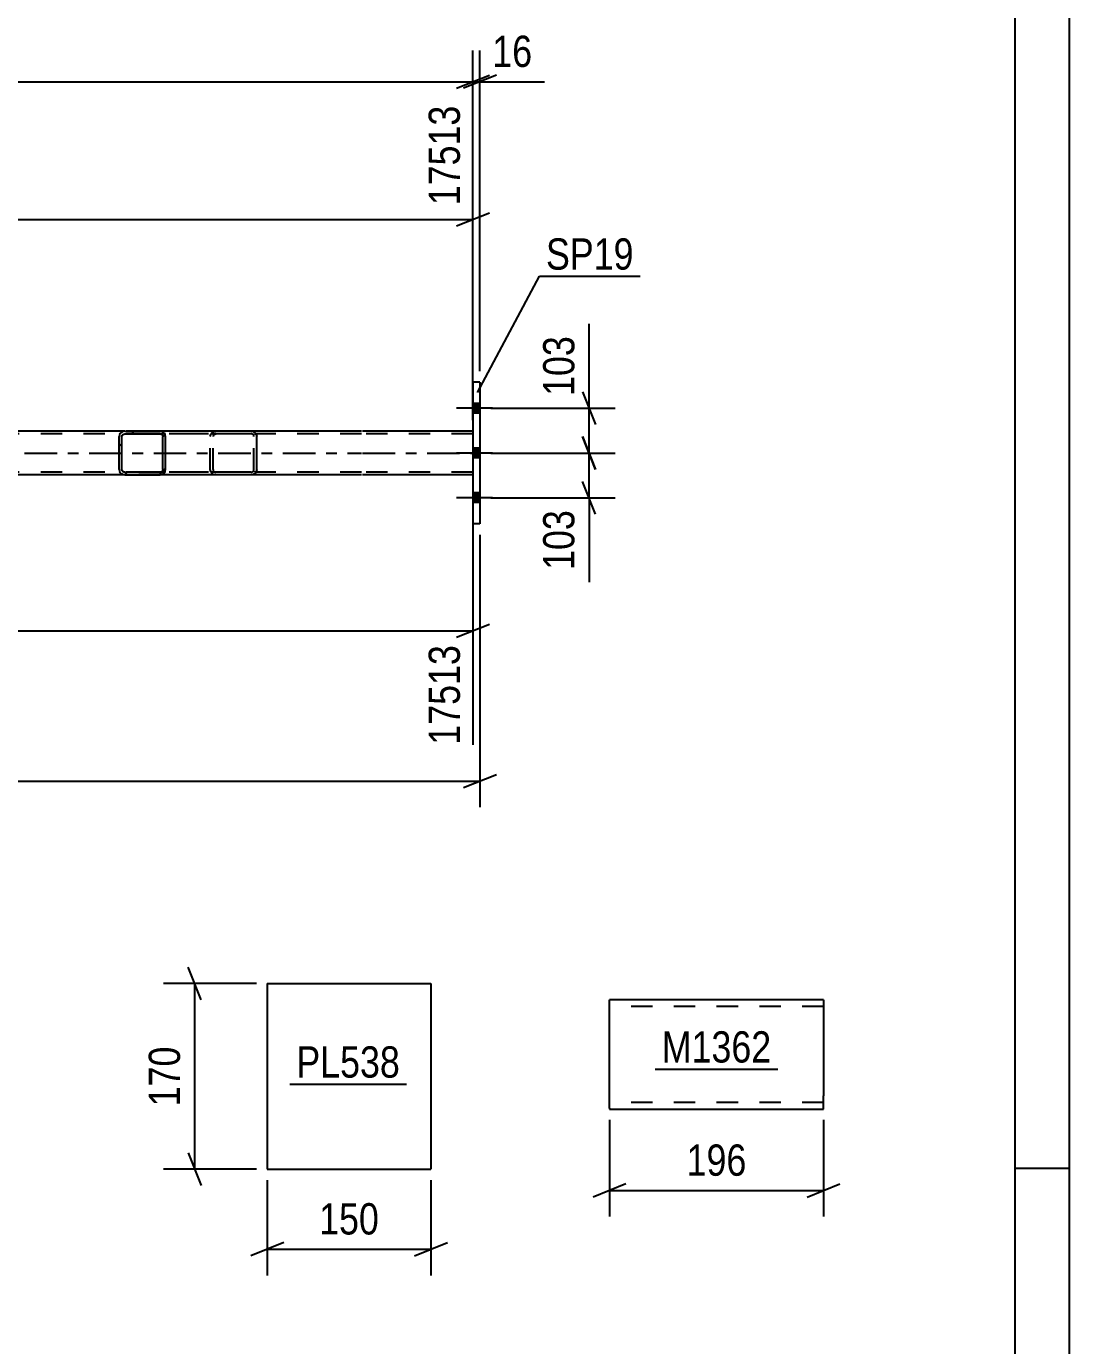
# Model space of a CAD drawing. Header units: millimetres. Extents: x 0 to 841, y 0 to 594.
# Drawn here: x 745.4 to 841, y 132.8 to 253.6 of the extents above; entities that cross this region are included whole.
import ezdxf

# ---------------------------------------------------------------- set-up
doc = ezdxf.new("R2010")
doc.units = ezdxf.units.MM
doc.linetypes.add('DXK_LINE_DOT2', pattern=[3.9198, 1.9599, -1.9599])
doc.linetypes.add('DXK_LINE_DOT3', pattern=[5.9187, 2.979, -0.9799, 0.9799, -0.9799])
doc.styles.add('Arial Narrow', font='ARIALN.TTF', dxfattribs={"height": 0.2})

# ---------------------------------------------------------------- blocks, each defined once
blk = doc.blocks.new('Unknown-122568611-1133')
at = {"color": 5, "linetype": 'Continuous'}
for p, q in [((841, 0), (841, 594)), ((836, 5), (836, 589)), ((841, 149), (836, 149))]:
    blk.add_line(p, q, dxfattribs=at)
blk = doc.blocks.new('Part-122568611-7106 - 6955')
at = {"color": 7, "linetype": 'DXK_LINE_DOT2'}
for p, q in [((776.1, 216.56), (243.6, 216.56)), ((765.99, 216.56), (754.41, 216.56)), ((786.32, 216.56), (776.2, 216.56)), ((786.32, 216.56), (786.32, 212.56)), ((776.1, 216.32), (111.67, 216.32)), ((786.32, 216.32), (776.2, 216.32)), ((776.1, 212.8), (111.67, 212.8)), ((786.32, 212.8), (776.2, 212.8)), ((765.99, 212.56), (754.41, 212.56))]:
    blk.add_line(p, q, dxfattribs=at)
at = {"color": 2, "linetype": 'Continuous'}
for p, q in [((754.41, 216.56), (689.33, 216.56)), ((776.1, 216.56), (765.99, 216.56)), ((786.32, 216.56), (776.2, 216.56)), ((754.41, 212.56), (689.33, 212.56)), ((776.1, 212.56), (765.99, 212.56)), ((786.32, 212.56), (776.2, 212.56))]:
    blk.add_line(p, q, dxfattribs=at)
at = {"color": 7, "linetype": 'DXK_LINE_DOT3'}
for p, q in [((111.92, 214.56), (776.1, 214.56)), ((776.2, 214.56), (786.32, 214.56))]:
    blk.add_line(p, q, dxfattribs=at)
blk = doc.blocks.new('Part-122568611-7123 - 6955')
at = {"color": 2, "linetype": 'Continuous'}
for p, q in [((786.96, 221.06), (786.32, 221.06)), ((786.32, 221.06), (786.32, 208.06)), ((786.96, 221.06), (786.96, 208.06)), ((786.96, 208.06), (786.32, 208.06))]:
    blk.add_line(p, q, dxfattribs=at)
blk = doc.blocks.new('Bolt-122568611-7145 - 6955')
at = {"linetype": 'Continuous'}
for points in [[(786.96, 218.22), (786.96, 219.1), (786.32, 219.1), (786.32, 218.22)], [(786.96, 218.22), (786.96, 219.1), (786.32, 219.1), (786.32, 218.22)], [(786.96, 218.22), (786.96, 219.1), (786.32, 219.1), (786.32, 218.22)], [(786.96, 214.12), (786.96, 215), (786.32, 215), (786.32, 214.12)], [(786.96, 214.12), (786.96, 215), (786.32, 215), (786.32, 214.12)], [(786.96, 210.02), (786.96, 210.9), (786.32, 210.9), (786.32, 210.02)], [(786.96, 210.02), (786.96, 210.9), (786.32, 210.9), (786.32, 210.02)], [(786.96, 210.02), (786.96, 210.9), (786.32, 210.9), (786.32, 210.02)]]:
    blk.add_hatch(color=1, dxfattribs=at).paths.add_polyline_path(points)
at = {"color": 1, "linetype": 'Continuous'}
for p, q in [((786.96, 219.1), (786.32, 219.1)), ((786.96, 219.1), (786.32, 219.1)), ((786.96, 219.1), (786.32, 219.1)), ((788.12, 218.66), (784.8, 218.66)), ((788.12, 218.66), (784.8, 218.66)), ((788.12, 218.66), (784.8, 218.66)), ((786.96, 218.22), (786.32, 218.22)), ((786.96, 218.22), (786.32, 218.22)), ((786.96, 218.22), (786.32, 218.22)), ((788.12, 214.56), (784.8, 214.56)), ((788.12, 214.56), (784.8, 214.56)), ((786.96, 215), (786.32, 215)), ((786.96, 215), (786.32, 215)), ((786.96, 214.12), (786.32, 214.12)), ((786.96, 214.12), (786.32, 214.12)), ((788.12, 210.46), (784.8, 210.46)), ((788.12, 210.46), (784.8, 210.46)), ((788.12, 210.46), (784.8, 210.46)), ((786.96, 210.9), (786.32, 210.9)), ((786.96, 210.9), (786.32, 210.9)), ((786.96, 210.9), (786.32, 210.9)), ((786.96, 210.02), (786.32, 210.02)), ((786.96, 210.02), (786.32, 210.02)), ((786.96, 210.02), (786.32, 210.02))]:
    blk.add_line(p, q, dxfattribs=at)
blk = doc.blocks.new('Part-122568611-7218 - 6955')
at = {"linetype": 'Continuous'}
h = blk.add_hatch(dxfattribs=at)
h.set_pattern_fill('', scale=0.7, style=0, pattern_type=0)
h.set_pattern_definition([(45, (758.112, 216.2657), (-1.57154, 1.57154), [])])
h.paths.add_polyline_path([(758.15, 216.08), (758.11, 216.27), (758, 216.42), (757.84, 216.53), (757.64, 216.56), (754.41, 216.56), (754.21, 216.53), (754.04, 216.42), (753.93, 216.27), (753.89, 216.08), (753.89, 213.04), (753.93, 212.86), (754.04, 212.7), (754.21, 212.6), (754.41, 212.56), (757.64, 212.56), (757.84, 212.6), (758, 212.7), (758.11, 212.86), (758.15, 213.04)])
h.paths.add_polyline_path([(757.88, 212.95), (757.82, 212.87), (757.74, 212.82), (757.64, 212.8), (754.41, 212.8), (754.31, 212.82), (754.22, 212.87), (754.17, 212.95), (754.15, 213.04), (754.15, 216.08), (754.17, 216.17), (754.22, 216.25), (754.31, 216.3), (754.41, 216.32), (757.64, 216.32), (757.74, 216.3), (757.82, 216.25), (757.88, 216.17), (757.9, 216.08), (757.9, 213.04)])
at = {"color": 2, "linetype": 'Continuous'}
for p, q in [((754.41, 216.56), (754.21, 216.53)), ((754.41, 216.56), (757.64, 216.56)), ((765.99, 216.56), (757.64, 216.56)), ((757.84, 216.53), (757.64, 216.56)), ((765.99, 216.56), (766.19, 216.53)), ((753.93, 216.27), (753.89, 216.08)), ((753.89, 213.04), (753.89, 216.08)), ((754.15, 216.08), (754.17, 216.17)), ((754.15, 213.04), (754.15, 216.08)), ((754.17, 216.17), (754.22, 216.25)), ((754.22, 216.25), (754.31, 216.3)), ((754.31, 216.3), (754.41, 216.32)), ((754.41, 216.32), (757.64, 216.32)), ((757.64, 216.32), (757.74, 216.3)), ((757.74, 216.3), (757.82, 216.25)), ((757.82, 216.25), (757.88, 216.17)), ((757.88, 216.17), (757.9, 216.08)), ((757.9, 213.04), (757.9, 216.08)), ((758.15, 216.08), (758.11, 216.27)), ((758.15, 213.04), (758.15, 216.08)), ((766.46, 216.27), (766.5, 216.08)), ((766.5, 213.04), (766.5, 216.08)), ((753.89, 213.04), (753.93, 212.86)), ((754.17, 212.95), (754.15, 213.04)), ((754.22, 212.87), (754.17, 212.95)), ((754.31, 212.82), (754.22, 212.87)), ((754.41, 212.8), (754.31, 212.82)), ((754.41, 212.8), (757.64, 212.8)), ((757.74, 212.82), (757.64, 212.8)), ((757.82, 212.87), (757.74, 212.82)), ((757.88, 212.95), (757.82, 212.87)), ((757.9, 213.04), (757.88, 212.95)), ((758.11, 212.86), (758.15, 213.04)), ((766.5, 213.04), (766.46, 212.86)), ((754.21, 212.6), (754.41, 212.56)), ((754.41, 212.56), (757.64, 212.56)), ((757.64, 212.56), (757.84, 212.6)), ((765.99, 212.56), (757.64, 212.56)), ((766.19, 212.6), (765.99, 212.56))]:
    blk.add_line(p, q, dxfattribs=at)
at = {"color": 7, "linetype": 'DXK_LINE_DOT2'}
for p, q in [((757.64, 216.56), (754.41, 216.56)), ((762.56, 216.53), (762.75, 216.56)), ((765.99, 216.32), (754.41, 216.32)), ((762.24, 216.08), (762.28, 216.27)), ((762.24, 213.04), (762.24, 216.08)), ((762.52, 216.17), (762.5, 216.08)), ((762.5, 213.04), (762.5, 216.08)), ((762.57, 216.25), (762.52, 216.17)), ((762.57, 216.25), (762.6, 216.27)), ((762.6, 216.27), (762.66, 216.3)), ((762.66, 216.3), (762.75, 216.32)), ((766.09, 216.3), (765.99, 216.32)), ((766.17, 216.25), (766.09, 216.3)), ((766.23, 216.17), (766.17, 216.25)), ((766.24, 216.08), (766.23, 216.17)), ((766.24, 213.04), (766.24, 216.08)), ((765.99, 212.8), (754.41, 212.8)), ((762.28, 212.86), (762.24, 213.04)), ((762.5, 213.04), (762.52, 212.95)), ((762.52, 212.95), (762.57, 212.87)), ((762.57, 212.87), (762.6, 212.86)), ((762.6, 212.86), (762.66, 212.82)), ((762.66, 212.82), (762.75, 212.8)), ((765.99, 212.8), (766.09, 212.82)), ((766.09, 212.82), (766.17, 212.87)), ((766.17, 212.87), (766.23, 212.95)), ((766.23, 212.95), (766.24, 213.04)), ((757.64, 212.56), (754.41, 212.56)), ((762.75, 212.56), (762.56, 212.6))]:
    blk.add_line(p, q, dxfattribs=at)
at = {"color": 2, "linetype": 'Continuous'}
for centre, start, end in [((754.39, 216.06), 110.7583, 155.68), ((757.66, 216.06), 24.32, 69.2417), ((766.01, 216.06), 24.32, 69.2417), ((754.39, 213.06), 204.32, 249.2417), ((757.66, 213.06), 290.7583, 335.68), ((766.01, 213.06), 290.7583, 335.68)]:
    blk.add_arc(centre, 0.496, start, end, dxfattribs=at)
at = {"color": 7, "linetype": 'DXK_LINE_DOT2'}
for centre, start, end in [((762.73, 216.06), 110.7583, 155.68), ((762.73, 213.06), 204.32, 249.2417)]:
    blk.add_arc(centre, 0.496, start, end, dxfattribs=at)
blk = doc.blocks.new('Part-122568611-7657 - 7653')
at = {"color": 2, "linetype": 'Continuous'}
for p, q in [((767.47, 165.95), (767.47, 148.95)), ((767.47, 165.95), (782.47, 165.95)), ((782.47, 165.95), (782.47, 148.95)), ((767.47, 148.95), (782.47, 148.95))]:
    blk.add_line(p, q, dxfattribs=at)
blk = doc.blocks.new('Part-122568611-2598 - 2584')
at = {"color": 2, "linetype": 'Continuous'}
for p, q in [((818.45, 164.46), (798.84, 164.46)), ((798.84, 154.55), (798.84, 164.46)), ((818.45, 164.46), (818.45, 155.66)), ((818.45, 154.46), (818.45, 155.66)), ((798.84, 154.55), (798.84, 154.46)), ((798.84, 154.46), (818.45, 154.46))]:
    blk.add_line(p, q, dxfattribs=at)
at = {"color": 7, "linetype": 'DXK_LINE_DOT2'}
for p, q in [((818.45, 163.86), (798.84, 163.86)), ((798.84, 155.06), (798.84, 155.11)), ((818.45, 155.06), (798.84, 155.06)), ((818.45, 155.11), (818.45, 155.43)), ((818.45, 155.06), (818.45, 155.11))]:
    blk.add_line(p, q, dxfattribs=at)
blk = doc.blocks.new('StraightDimension-122568611-14713 - 6955')
at = {"color": 7, "linetype": 'Continuous'}
for p, q in [((677.77, 225.96), (677.77, 246.4)), ((786.32, 217.56), (786.32, 246.4)), ((679.27, 236.56), (676.27, 235.36)), ((677.77, 235.96), (786.32, 235.96)), ((784.82, 235.36), (787.82, 236.56))]:
    blk.add_line(p, q, dxfattribs=at)
at = {"color": 0}
blk.add_wipeout([(736.3, 236.71), (736.3, 240.91), (727.79, 240.91), (727.79, 236.71)], dxfattribs=at)
at = {"color": 3, "style": 'Arial Narrow'}
blk.add_text('3359', height=2.863, dxfattribs=at).set_placement((728.39, 237.31))
at = {"color": 0, "linetype": 'Continuous'}
blk.add_wipeout([(785.72, 247), (781.52, 247), (781.52, 236.66), (785.72, 236.66)], dxfattribs=at)
at = {"color": 3, "linetype": 'Continuous', "style": 'Arial Narrow'}
blk.add_text('17513', height=2.863, rotation=90.0002, dxfattribs=at).set_placement((785.12, 237.26))
blk = doc.blocks.new('StraightDimension-122568611-14660 - 6955')
at = {"color": 7, "linetype": 'Continuous'}
for p, q in [((786.32, 211.56), (786.32, 187.84)), ((677.77, 203.16), (677.77, 187.84)), ((679.27, 198.88), (676.27, 197.68)), ((677.77, 198.28), (786.32, 198.28)), ((784.82, 197.68), (787.82, 198.88))]:
    blk.add_line(p, q, dxfattribs=at)
at = {"color": 0}
blk.add_wipeout([(736.3, 199.03), (736.3, 203.23), (727.79, 203.23), (727.79, 199.03)], dxfattribs=at)
at = {"color": 3, "style": 'Arial Narrow'}
blk.add_text('3359', height=2.863, dxfattribs=at).set_placement((728.39, 199.63))
at = {"color": 0, "linetype": 'Continuous'}
blk.add_wipeout([(785.72, 197.58), (781.52, 197.58), (781.52, 187.24), (785.72, 187.24)], dxfattribs=at)
at = {"color": 3, "linetype": 'Continuous', "style": 'Arial Narrow'}
blk.add_text('17513', height=2.863, rotation=90.0002, dxfattribs=at).set_placement((785.12, 187.84))
blk = doc.blocks.new('StraightDimension-122568611-7274 - 6955')
at = {"color": 7, "linetype": 'Continuous'}
for p, q in [((796.96, 218.66), (796.96, 226.4)), ((796.96, 218.66), (796.96, 226.4)), ((796.36, 220.16), (797.56, 217.16)), ((787.96, 218.66), (799.36, 218.66)), ((796.96, 214.56), (796.96, 218.66)), ((797.56, 213.06), (796.36, 216.06)), ((787.96, 214.56), (799.36, 214.56))]:
    blk.add_line(p, q, dxfattribs=at)
at = {"color": 0}
blk.add_wipeout([(796.21, 225.87), (792.01, 225.87), (792.01, 219.19), (796.21, 219.19)], dxfattribs=at)
at = {"color": 3, "style": 'Arial Narrow'}
blk.add_text('103', height=2.863, rotation=90.0002, dxfattribs=at).set_placement((795.61, 219.79))
blk = doc.blocks.new('StraightDimension-122568611-7282 - 6955')
at = {"color": 7, "linetype": 'Continuous'}
for p, q in [((796.36, 216.06), (797.56, 213.06)), ((787.96, 214.56), (799.36, 214.56)), ((796.96, 210.46), (796.96, 214.56)), ((797.56, 208.96), (796.36, 211.96)), ((787.96, 210.46), (799.36, 210.46)), ((796.96, 210.46), (796.96, 202.73)), ((796.96, 210.46), (796.96, 202.73))]:
    blk.add_line(p, q, dxfattribs=at)
at = {"color": 0}
blk.add_wipeout([(796.21, 209.94), (792.01, 209.94), (792.01, 203.25), (796.21, 203.25)], dxfattribs=at)
at = {"color": 3, "style": 'Arial Narrow'}
blk.add_text('103', height=2.863, rotation=90.0002, dxfattribs=at).set_placement((795.61, 203.85))
blk = doc.blocks.new('StraightDimension-122568611-7291 - 6955')
at = {"color": 7, "linetype": 'Continuous'}
for p, q in [((786.96, 207.06), (786.96, 182.11)), ((785.46, 183.91), (788.46, 185.11)), ((110.25, 184.51), (786.96, 184.51))]:
    blk.add_line(p, q, dxfattribs=at)
blk = doc.blocks.new('StraightDimension-122568611-9089 - 6955')
at = {"color": 7, "linetype": 'Continuous'}
for p, q in [((786.32, 222.06), (786.32, 251.43)), ((786.96, 222.06), (786.96, 251.43)), ((784.82, 247.98), (787.82, 249.18)), ((788.46, 249.18), (785.46, 247.98)), ((786.32, 248.58), (786.96, 248.58)), ((786.96, 248.58), (792.87, 248.58)), ((786.96, 248.58), (792.87, 248.58))]:
    blk.add_line(p, q, dxfattribs=at)
at = {"color": 0}
blk.add_wipeout([(792.34, 249.33), (792.34, 253.53), (787.49, 253.53), (787.49, 249.33)], dxfattribs=at)
at = {"color": 3, "style": 'Arial Narrow'}
blk.add_text('16', height=2.863, dxfattribs=at).set_placement((788.09, 249.93))
blk = doc.blocks.new('StraightDimension-122568611-9090 - 6955')
at = {"color": 7, "linetype": 'Continuous'}
for p, q in [((786.32, 222.06), (786.32, 251.43)), ((784.82, 247.98), (787.82, 249.18)), ((110.88, 248.58), (786.32, 248.58))]:
    blk.add_line(p, q, dxfattribs=at)
blk = doc.blocks.new('StraightDimension-122568611-7659 - 7653')
at = {"color": 7, "linetype": 'Continuous'}
for p, q in [((761.42, 164.45), (760.22, 167.45)), ((766.47, 165.95), (757.97, 165.95)), ((760.82, 148.95), (760.82, 165.95)), ((760.22, 150.45), (761.42, 147.45)), ((766.47, 148.95), (757.97, 148.95))]:
    blk.add_line(p, q, dxfattribs=at)
at = {"color": 0}
blk.add_wipeout([(760.07, 160.79), (755.87, 160.79), (755.87, 154.11), (760.07, 154.11)], dxfattribs=at)
at = {"color": 3, "style": 'Arial Narrow'}
blk.add_text('170', height=2.863, rotation=90.0002, dxfattribs=at).set_placement((759.47, 154.71))
blk = doc.blocks.new('StraightDimension-122568611-7670 - 7653')
at = {"color": 7, "linetype": 'Continuous'}
for p, q in [((767.47, 147.95), (767.47, 139.22)), ((782.47, 147.95), (782.47, 139.22)), ((768.97, 142.22), (765.97, 141.02)), ((767.47, 141.62), (782.47, 141.62)), ((780.97, 141.02), (783.97, 142.22))]:
    blk.add_line(p, q, dxfattribs=at)
at = {"color": 0}
blk.add_wipeout([(778.31, 142.37), (778.31, 146.57), (771.62, 146.57), (771.62, 142.37)], dxfattribs=at)
at = {"color": 3, "style": 'Arial Narrow'}
blk.add_text('150', height=2.863, dxfattribs=at).set_placement((772.22, 142.97))
blk = doc.blocks.new('StraightDimension-122568611-2600 - 2584')
at = {"color": 7, "linetype": 'Continuous'}
for p, q in [((798.84, 153.46), (798.84, 144.6)), ((818.45, 153.46), (818.45, 144.6)), ((800.34, 147.6), (797.34, 146.4)), ((816.95, 146.4), (819.95, 147.6)), ((798.84, 147), (818.45, 147))]:
    blk.add_line(p, q, dxfattribs=at)
at = {"color": 0}
blk.add_wipeout([(811.99, 147.75), (811.99, 151.95), (805.3, 151.95), (805.3, 147.75)], dxfattribs=at)
at = {"color": 3, "style": 'Arial Narrow'}
blk.add_text('196', height=2.863, dxfattribs=at).set_placement((805.9, 148.35))
blk = doc.blocks.new('Mark-122568611-7119 - 6955')
at = {"color": 0}
blk.add_wipeout([(801.05, 231.36), (801.05, 234.36), (793.01, 234.36), (793.01, 231.36)], dxfattribs=at)
blk.add_wipeout([(801.05, 231.36), (801.05, 234.36), (793.01, 234.36), (793.01, 231.36)], dxfattribs=at)
at = {"color": 30, "linetype": 'Continuous'}
for p, q in [((786.73, 220.1), (792.41, 230.76)), ((792.41, 230.76), (801.65, 230.76))]:
    blk.add_line(p, q, dxfattribs=at)
at = {"color": 3, "style": 'Arial Narrow'}
blk.add_text('SP19', height=2.863, dxfattribs=at).set_placement((793.01, 231.36))
blk = doc.blocks.new('Mark-122568611-7655 - 7653')
at = {"color": 0}
blk.add_wipeout([(779.63, 157.34), (779.63, 160.34), (770.13, 160.34), (770.13, 157.34)], dxfattribs=at)
blk.add_wipeout([(779.63, 157.34), (779.63, 160.34), (770.13, 160.34), (770.13, 157.34)], dxfattribs=at)
at = {"color": 30, "linetype": 'Continuous'}
blk.add_line((769.53, 156.74), (780.23, 156.74), dxfattribs=at)
at = {"color": 3, "style": 'Arial Narrow'}
blk.add_text('PL538', height=2.863, dxfattribs=at).set_placement((770.13, 157.34))
blk = doc.blocks.new('Mark-122568611-2596 - 2584')
at = {"color": 0}
blk.add_wipeout([(813.67, 158.72), (813.67, 161.72), (803.62, 161.72), (803.62, 158.72)], dxfattribs=at)
blk.add_wipeout([(813.67, 158.72), (813.67, 161.72), (803.62, 161.72), (803.62, 158.72)], dxfattribs=at)
at = {"color": 30, "linetype": 'Continuous'}
blk.add_line((803.02, 158.12), (814.27, 158.12), dxfattribs=at)
at = {"color": 3, "style": 'Arial Narrow'}
blk.add_text('M1362', height=2.863, dxfattribs=at).set_placement((803.62, 158.72))

msp = doc.modelspace()

# ---------------------------------------------------------------- block references
for name in ['Unknown-122568611-1133', 'Part-122568611-7123 - 6955', 'Bolt-122568611-7145 - 6955', 'Part-122568611-7106 - 6955', 'Part-122568611-7218 - 6955', 'Part-122568611-7657 - 7653', 'Part-122568611-2598 - 2584']:
    msp.add_blockref(name, (0, 0))

# ---------------------------------------------------------------- next in the draw order: block references
for name in ['StraightDimension-122568611-14713 - 6955', 'StraightDimension-122568611-14660 - 6955', 'StraightDimension-122568611-7659 - 7653', 'Mark-122568611-2596 - 2584', 'Mark-122568611-7655 - 7653', 'StraightDimension-122568611-2600 - 2584']:
    msp.add_blockref(name, (0, 0))

# ---------------------------------------------------------------- next in the draw order: block references
for name in ['StraightDimension-122568611-7274 - 6955', 'StraightDimension-122568611-7670 - 7653']:
    msp.add_blockref(name, (0, 0))

# ---------------------------------------------------------------- next in the draw order: block references
for name in ['StraightDimension-122568611-9089 - 6955', 'StraightDimension-122568611-7282 - 6955']:
    msp.add_blockref(name, (0, 0))

# ---------------------------------------------------------------- next in the draw order: block references
for name in ['StraightDimension-122568611-9090 - 6955', 'StraightDimension-122568611-7291 - 6955']:
    msp.add_blockref(name, (0, 0))

# ---------------------------------------------------------------- next in the draw order: block references
msp.add_blockref('Mark-122568611-7119 - 6955', (0, 0))

doc.saveas('drawing.dxf')
